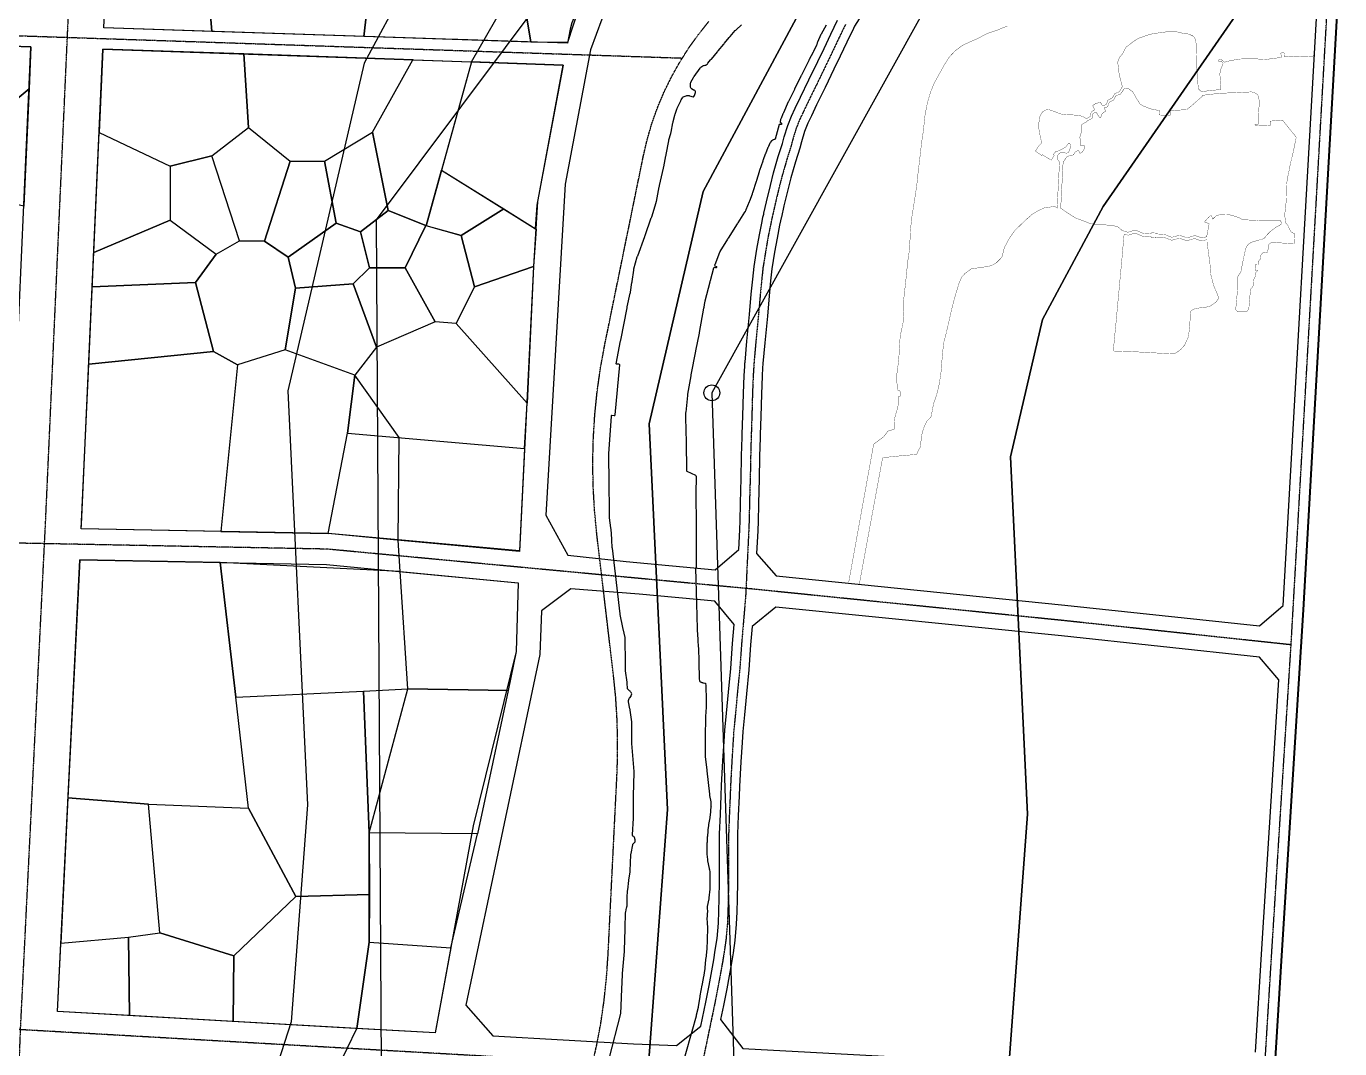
# Model space of a CAD drawing. Header units: millimetres. Extents: x -2018 to 1267, y -2136 to 2585.
# Drawn here: x -71 to 1025, y -1032 to -178 of the extents above; entities that cross this region are included whole.
import ezdxf

# ---------------------------------------------------------------- set-up
doc = ezdxf.new("R2010")
doc.units = ezdxf.units.MM
doc.linetypes.add('DASH', pattern=[0.35, 0.25, -0.1])
for name, color, linetype in [('0block', 7, 'Continuous'), ('0lake', 140, 'DASH'), ('0river', 141, 'Continuous'), ('0river_center', 10, 'Continuous'), ('0road_center', 10, 'DASH'), ('1origin_square', 40, 'Continuous'), ('1origin_square_circle', 40, 'Continuous'), ('2area_all', 7, 'Continuous'), ('2area_down', 7, 'Continuous'), ('2area_up', 7, 'Continuous'), ('3_commercial', 1, 'Continuous'), ('3_landscape', 3, 'Continuous'), ('3_public', 4, 'Continuous'), ('3_resident', 2, 'Continuous')]:
    doc.layers.add(name, color=color, linetype=linetype)
doc.layers.add('0edge', color=40, linetype='Continuous', lineweight=40)

msp = doc.modelspace()

# ---------------------------------------------------------------- linework, layer by layer
at = {"layer": '0block', "color": 7}
msp.add_line((-25.5, -597.8), (-25.3, -594.1), dxfattribs=at)
for points in [[(278.6, -189.1), (-6.7, -179.5), (-0.3, -37.1), (186.2, -42.7), (289.6, -45.6), (299.7, -45.9), (379.1, -48.2), (459.3, -59), (451.6, -83.3), (423.3, -131), (396.7, -155.9), (391.9, -161), (388.7, -165.4), (386.1, -170), (383.9, -175.3), (382.5, -180.6), (380.2, -192.5), (288.7, -189.4)], [(188.1, -1014.1), (-45.4, -1000.7), (-26.8, -623.8), (179.1, -627.7), (233.7, -632.9), (339.1, -642.8), (337.4, -700.3), (301.6, -845.9), (270, -1018.5)]]:
    msp.add_lwpolyline(points, close=True, dxfattribs=at)
for points in [[(623.9, -172.1), (620, -178.3), (619.1, -180.1), (613.5, -191.4), (608, -203.1), (602.7, -214.2), (595.3, -229.5), (588.2, -243.9), (583.9, -253.1), (581, -259.2), (578.2, -266.2), (575.6, -274.8), (574.2, -280.1), (570.7, -291.4), (566.8, -304.7), (564.2, -314.8), (561, -328.2), (558.9, -337.5), (558.7, -338.3), (558.2, -340.8), (557.4, -344.3), (555.2, -355.1), (553.2, -366.9), (550.9, -380.7), (549.8, -390.8), (548.7, -403.3), (547.2, -420.3), (545, -442.6), (543.5, -459.8), (543.4, -460.5), (543.2, -463.2), (542.8, -470.5), (542.2, -485.4), (541.7, -504.1), (541.2, -519.1), (541.1, -521.8), (540.7, -537.3), (540.3, -556.9), (540, -565.7), (539.7, -577.5), (539.4, -591.4), (539.1, -599.4), (538.2, -618.3), (554.4, -637.1), (795.3, -661.5), (957.8, -678.8), (977.7, -661.9), (1008, -127.2)], [(-25.3, -594.1), (-7.5, -197.5), (276.4, -207), (376.7, -210.8), (355.2, -324.5), (351.9, -378.9), (340.4, -616.8), (235.2, -606.9), (180.5, -601.8), (-25.5, -597.8)], [(954.6, -1034.7), (959.8, -948.6), (974, -724), (957.9, -704.9), (792.6, -687.3), (554.1, -663.2), (534.4, -679.5), (533.1, -694.7), (531.6, -715.7), (529.6, -735.7), (528, -753.2), (526.6, -767.1), (526, -776.3), (525, -792.5), (523.9, -812.9), (523.6, -821.1), (522.9, -837.1), (522.3, -852.9), (522.2, -865.4), (522.2, -869.6), (522.3, -876.2), (522.2, -892.9), (522, -906.9), (521.7, -917.6), (521.2, -928), (520.1, -941.6), (518.6, -951.8), (517.3, -960.1), (513.2, -981.8), (510.6, -995.9), (508.1, -1007.6), (526.6, -1031.7), (788.5, -1045.9)]]:
    msp.add_lwpolyline(points, dxfattribs=at)
at = {"layer": '0block'}
msp.add_lwpolyline([(409, -172.3), (399.5, -197.9), (378.3, -310.2), (362.2, -586.3), (380.7, -619.9), (429.4, -625.2), (503.7, -632.2), (523.4, -615.1), (524.1, -598.8), (524.4, -591), (524.7, -577.1), (525, -565.3), (525.3, -556.5), (525.7, -536.9), (526.1, -521.4), (526.2, -518.7), (526.7, -503.6), (527.2, -484.8), (527.8, -469.7), (528.3, -462.2), (528.4, -459.6), (528.5, -458.6), (530.1, -441.2), (532.2, -418.9), (533.7, -401.9), (534.9, -389.3), (536, -378.7), (538.4, -364.4), (540.5, -352.4), (542.7, -341.2), (543.5, -337.6), (544.1, -335), (544.3, -334.2), (546.4, -324.8), (549.7, -311.2), (552.4, -300.7), (556.3, -287.1), (559.7, -276), (561.1, -270.6), (564.1, -261.2), (567.2, -253.2), (570.3, -246.7), (574.7, -237.4), (581.8, -222.9), (589.2, -207.7), (594.5, -196.7), (600, -184.9), (605.7, -173.3)], dxfattribs=at)
at = {"layer": '0block', "color": 7}
msp.add_lwpolyline([(-85.5, -596.7), (-85.2, -591.2), (-67.5, -195.5), (-442.2, -182.8), (-461.5, -201.6), (-462.6, -348.5, -0.016886), (-463.8, -440.5), (-457.2, -573.6), (-444.1, -590.1), (-85.5, -596.7)], format="xyb", dxfattribs=at)
at = {"layer": '0block'}
msp.add_lwpolyline([(383.2, -647.8), (358.6, -666.2), (357.3, -702.7), (295.4, -995.4), (318, -1021.2), (435.5, -1027.7), (471.3, -1029.1), (491.6, -1013.2), (495.9, -992.9), (498.5, -979.1), (502.5, -957.6), (503.7, -949.5), (505.2, -939.9), (506.3, -927.1), (506.7, -917.1), (507, -906.6), (507.2, -892.7), (507.3, -876.2), (507.3, -869.7), (507.2, -865.5), (507.3, -852.6), (507.9, -836.4), (508.6, -820.4), (508.9, -812.2), (510, -791.6), (511, -775.3), (511.6, -765.9), (513.1, -751.7), (514.7, -734.2), (516.6, -714.4), (518.1, -693.5), (519.5, -677.7), (503.2, -658.2), (440.2, -652.3)], close=True, dxfattribs=at)
at = {"layer": '0edge'}
msp.add_lwpolyline([(-129.4, -2056.4), (-69.4, -2055.4), (307.6, -2049.4), (362.7, -2048.5), (402, -2047.9), (457.5, -2047), (630.7, -2044.3), (867.7, -2066.4), (904, -2070.9), (907.6, -2015.1), (913.5, -1925.2), (916.3, -1882.1), (942.3, -1485.6), (945.2, -1440.7), (966.9, -1109.3), (971.5, -1035.6), (976.8, -949.6), (990.8, -727.2), (994.5, -665.4), (1024.9, -129.2)], dxfattribs=at)
at = {"layer": '0lake', "const_width": 0.25}
msp.add_lwpolyline([(1006.1, -158.1), (1004.8, -179.5), (1004.7, -180), (1004.7, -180.5), (1003.3, -201), (1003.3, -201.5), (1003.2, -202), (1003.1, -202.4), (1003, -202.9), (1002.7, -203.2), (990.2, -203.7), (989.9, -203.5), (989.7, -203.1), (989.2, -203.1), (979.2, -203.9), (978.8, -203.7), (978.6, -201.2), (978.5, -200.7), (978.2, -200.4), (976.2, -200.5), (975.8, -200.7), (975.8, -201.2), (976.1, -204.2), (975.8, -204.4), (975.3, -204.5), (966.3, -205.3), (966.1, -205.6), (965.8, -205.8), (965.3, -205.8), (963.8, -205.9), (963.3, -205.9), (962.8, -205.9), (959.3, -205.8), (958.8, -205.8), (958.3, -205.7), (955.8, -205.5), (955.3, -205.5), (954.8, -205.5), (950.3, -205.4), (949.8, -205.4), (949.3, -205.4), (941.8, -205.6), (941.3, -205.7), (940.8, -205.8), (938.4, -206.1), (937.9, -206.2), (934.4, -206.8), (933.9, -206.9), (933.4, -207), (929.1, -208.2), (928.6, -208.2), (928.2, -207.9), (926.3, -206.3), (925.9, -206.1), (924.4, -206.3), (923.9, -206.3), (923.6, -206.7), (923.6, -207.2), (923.7, -207.5), (924.2, -207.5), (925.2, -207.4), (925.7, -207.4), (926.1, -207.7), (927.2, -208.7), (927.5, -209.1), (927.4, -209.6), (925.4, -214.7), (925.3, -215.2), (925.2, -215.7), (924.8, -218.2), (924.8, -218.7), (924.9, -219.2), (925.4, -226.1), (925.4, -226.6), (925.5, -227.1), (925.7, -230.6), (925.5, -231.1), (925, -231.1), (910.1, -232.7), (909.6, -232.8), (909.2, -232.5), (907.6, -231.3), (907.3, -230.9), (906.8, -229.5), (906.7, -229), (906.1, -219.5), (906.1, -219), (906.1, -218.5), (905.5, -214.5), (905.5, -214), (905.4, -213.5), (905.3, -208), (905.3, -207.5), (905.1, -197.5), (905, -193), (905, -192.5), (904.9, -192), (904.4, -189.6), (904.3, -189.1), (904.1, -188.7), (903.3, -187.4), (903, -186.9), (902.7, -186.6), (900.9, -185.7), (900.5, -185.5), (900, -185.3), (899, -185), (898.6, -184.9), (898.1, -184.7), (894.1, -184.1), (893.6, -184), (893.1, -183.9), (889.7, -183.1), (889.2, -183), (888.7, -183), (882.7, -182.8), (882.2, -182.8), (881.7, -182.8), (876.8, -183.3), (876.3, -183.4), (875.8, -183.4), (871.8, -184.1), (871.3, -184.2), (870.8, -184.2), (867.9, -184.7), (867.4, -184.8), (866.9, -184.9), (862.6, -186.3), (862.2, -186.5), (861.7, -186.7), (857.9, -188), (857.4, -188.1), (857, -188.3), (854.4, -189.9), (854, -190.1), (853.5, -190.4), (849.9, -193.1), (849.5, -193.4), (849.2, -193.7), (846.8, -195.6), (846.4, -195.9), (846.1, -196.3), (845, -198.5), (844.8, -199), (844.6, -199.4), (843.6, -201.2), (843.3, -201.6), (843, -202), (841.7, -203.5), (841.4, -203.9), (841.2, -204.3), (840.7, -205.2), (840.4, -205.7), (840.2, -206.1), (839.8, -207.5), (839.6, -208), (839.6, -208.5), (840.8, -218.4), (840.8, -218.9), (841, -219.4), (843.3, -228.1), (843.4, -228.6), (843.2, -229.1), (841.2, -232.5), (840.9, -232.9), (840.5, -233.1), (837.7, -234.3), (837.2, -234.5), (836.9, -234.9), (835.4, -237.5), (835.2, -237.9), (834.8, -238.2), (831.7, -239.8), (831.3, -240.1), (831.1, -240.6), (830.3, -242.9), (830.1, -243.4), (829.8, -243.7), (827.4, -244.5), (826.9, -244.4), (826.6, -244.1), (825.5, -242.4), (825.2, -242), (824.8, -241.9), (821.9, -242.5), (821.4, -242.6), (821, -242.9), (818.9, -244.3), (818.8, -244.7), (819, -245.2), (820.4, -247.9), (820.1, -248.2), (819.7, -248.4), (817.6, -249.7), (817.4, -250.2), (817.2, -250.7), (816.6, -253.6), (816.2, -253.9), (814, -255.1), (813.6, -255.4), (813.1, -255.2), (812.7, -254.9), (812.3, -254.7), (810.5, -253.7), (810.1, -253.5), (809.6, -253.4), (807.2, -252.7), (806.7, -252.6), (806.2, -252.5), (795.7, -252), (795.2, -252), (794.7, -251.9), (791.8, -251.4), (791.3, -251.3), (790.8, -251.1), (788.1, -250), (787.6, -249.8), (787.1, -249.6), (784.3, -248.6), (783.8, -248.4), (783.4, -248.3), (782.4, -248), (781.9, -247.9), (781.4, -247.9), (779.9, -248.1), (779.4, -248.2), (779, -248.5), (777.3, -249.5), (776.8, -249.8), (776.5, -250.1), (774.8, -253.2), (774.6, -253.6), (774.5, -254.1), (773.8, -258.6), (773.7, -259), (773.6, -259.5), (773.9, -265), (773.9, -265.5), (774, -266), (775.3, -271.9), (775.4, -272.4), (775.5, -272.9), (776.1, -274.8), (776.2, -275.2), (775.9, -275.7), (775, -276.9), (774.7, -277.2), (774.3, -277.5), (773.9, -277.8), (771, -282.4), (771.1, -282.8), (771.6, -283.1), (776.2, -286.1), (776.5, -285.7), (776.9, -285.6), (783.7, -289.9), (784.1, -290), (784.4, -289.6), (786.5, -286.2), (786.5, -285.8), (786.1, -285.5), (786, -285.2), (786.3, -284.8), (787.6, -283.2), (788, -282.9), (788.5, -282.8), (789, -282.7), (789.4, -282.5), (789.9, -282.4), (792.6, -281.1), (793.1, -280.9), (793.5, -280.6), (795.6, -279.3), (796.1, -279.1), (796.4, -278.7), (797.9, -276.7), (798.3, -276.4), (798.7, -276.1), (799.1, -275.8), (799.4, -276), (799.7, -276.5), (800.3, -277.8), (800.4, -278.3), (800.3, -278.8), (799.8, -280.2), (799.7, -280.7), (799.5, -281.2), (799.2, -282.1), (799, -282.6), (798.7, -283), (798.5, -283.4), (798.2, -283.8), (797.7, -284), (797.2, -284.1), (796.8, -284.1), (796.3, -284.1), (795.3, -284), (794.8, -284), (794.3, -284), (792.3, -283.8), (791.8, -283.9), (791.3, -284.1), (790.8, -284.2), (790.5, -284.6), (790.2, -285), (789.7, -285.9), (789.6, -286.3), (789.6, -286.8), (789.5, -287.3), (789.5, -287.8), (789.5, -289.3), (789.7, -289.8), (790, -290.2), (790.3, -290.6), (790.6, -291), (791, -291.1), (791, -291.6), (789, -330.1), (788.6, -329.7), (788.3, -329.4), (787.8, -329.1), (786.9, -328.8), (786.4, -328.7), (785.9, -328.8), (779, -329.8), (778.5, -329.9), (778, -330), (773.9, -331.9), (773.5, -332.1), (773, -332.3), (769.1, -334.6), (768.7, -334.8), (768.3, -335.2), (765.3, -337.8), (764.9, -338.1), (764.5, -338.4), (758.7, -343.9), (758.3, -344.3), (758, -344.6), (754.4, -348.1), (754, -348.4), (753.7, -348.8), (749.9, -354.1), (749.6, -354.5), (749.3, -354.9), (745.3, -362.4), (745.1, -362.8), (744.9, -363.3), (743.9, -367.2), (743.8, -367.7), (743.6, -368.1), (743.1, -370.1), (743, -370.6), (742.7, -371), (741.8, -372.2), (741.5, -372.5), (741.1, -372.9), (738.3, -375.7), (737.9, -376), (737.4, -376.3), (734.9, -377.8), (734.4, -378), (734, -378.1), (731, -378.8), (730.5, -378.9), (730, -379), (726.1, -379.5), (725.6, -379.6), (725.1, -379.7), (717.7, -380.7), (717.2, -380.9), (716.8, -381.1), (712.4, -384.5), (712, -384.8), (711.7, -385.1), (709.6, -387.3), (709.3, -387.7), (709.1, -388.1), (707.4, -392.3), (707.2, -392.8), (707, -393.2), (704.5, -401.4), (704.4, -401.8), (704.2, -402.3), (701.4, -412.9), (701.3, -413.4), (701.1, -413.9), (698.6, -425.1), (698.5, -425.6), (698.4, -426.1), (696.3, -434.9), (696.2, -435.4), (696.1, -435.8), (694.4, -442.1), (694.3, -442.6), (694.2, -443.1), (693.3, -452.6), (693.3, -453.1), (693.2, -453.5), (692.5, -461), (692.5, -461.5), (692.5, -462), (691.9, -469), (691.8, -469.5), (691.7, -470), (691, -474.4), (691, -474.9), (690.9, -475.4), (689.2, -483.2), (689, -483.7), (688.9, -484.2), (687.6, -488.5), (687.5, -489), (687.3, -489.5), (686.1, -492.7), (685.9, -493.2), (685.8, -493.7), (684.5, -500.6), (684.4, -501.1), (684.4, -501.6), (684, -503.5), (683.8, -504), (683.5, -504.4), (682.7, -505.6), (682.3, -506), (682, -506.3), (680.5, -507.7), (680.2, -508.1), (680, -508.5), (678.1, -512.6), (677.9, -513.1), (677.7, -513.5), (676, -519.3), (675.9, -519.8), (675.9, -520.3), (675.3, -525.2), (675.2, -525.7), (675.1, -526.2), (674.7, -529.7), (674.5, -530.2), (674.3, -530.6), (673.5, -531.9), (673.2, -532.3), (673, -532.7), (672.1, -535.1), (671.8, -535.5), (671.4, -535.7), (652, -537.5), (651.5, -537.6), (651, -537.6), (643.6, -538.5), (643.3, -538.8), (643.2, -539.3), (624, -643.5), (623.8, -644), (623.4, -644), (615.5, -643.2), (615, -643.2), (615, -642.7), (635.8, -527.6), (636.1, -527.1), (636.5, -526.8), (643.7, -521.4), (644.1, -521.1), (644.4, -520.7), (647.7, -516.3), (648.1, -516.2), (648.6, -516), (652.9, -514.7), (653.1, -514.2), (653.1, -509.7), (653.1, -509.2), (653.1, -508.7), (653.3, -506.2), (653.4, -505.7), (653.5, -505.2), (654.2, -502.3), (654.3, -501.8), (654.5, -501.4), (655.2, -499.5), (655.3, -499), (655.4, -498.5), (656.2, -495.1), (656.3, -494.6), (656.3, -494.1), (656.4, -490.6), (656.4, -490.1), (656.4, -489.6), (656.4, -488.1), (656.4, -487.6), (656.5, -487.2), (657.5, -487.2), (657.9, -487.1), (658, -486.6), (657.9, -483.1), (657.7, -482.6), (657.3, -482.6), (656.3, -482.6), (655.9, -482.3), (655.9, -481.8), (655.7, -480.3), (655.6, -479.8), (655.6, -479.3), (655.2, -474.9), (655.2, -474.4), (655.2, -473.9), (655.2, -469.9), (655.2, -469.4), (655.2, -468.9), (655.6, -465.9), (655.6, -465.4), (655.7, -464.9), (656.2, -461.4), (656.3, -460.9), (656.3, -460.4), (656.9, -454.5), (657, -454), (657, -453.5), (657.3, -447.5), (657.4, -447), (657.7, -441), (657.7, -440.5), (657.8, -440), (658, -437.5), (658.1, -437), (658.2, -436.5), (659.1, -431.6), (659.2, -431.1), (659.4, -430.6), (660.4, -425.7), (660.5, -425.3), (660.6, -424.8), (661.2, -420.8), (661.1, -420.3), (661.1, -419.8), (660.8, -414.8), (660.8, -414.3), (660.7, -408.8), (660.7, -408.3), (660.8, -407.8), (661.8, -398.4), (661.9, -397.9), (662.8, -389.9), (662.8, -389.4), (662.9, -388.9), (663.5, -382.5), (663.6, -382), (663.6, -381.5), (664.6, -372.5), (664.7, -372), (664.8, -371.5), (666.1, -362.1), (666.1, -361.6), (666, -361.1), (665.9, -360.6), (665.9, -360.1), (666, -359.6), (666.3, -355.1), (666.3, -354.7), (666.3, -354.2), (666.5, -349.7), (666.5, -349.2), (666.6, -348.7), (667.4, -340.2), (667.5, -339.7), (667.5, -339.2), (669.6, -325.9), (669.7, -325.4), (671.8, -311.5), (671.9, -311), (671.9, -310.5), (673.2, -298.1), (673.3, -297.6), (674.6, -286.7), (674.7, -286.2), (675.7, -276.8), (675.7, -276.3), (675.8, -275.8), (677.4, -265.4), (677.4, -264.9), (678.8, -252), (678.9, -251.5), (679, -251), (680.8, -241.7), (681, -241.2), (683.3, -233.5), (683.4, -233), (683.6, -232.6), (685.9, -227), (686.1, -226.6), (686.3, -226.1), (688.6, -221.7), (688.9, -221.2), (689.1, -220.8), (691.1, -217.3), (691.3, -216.9), (691.6, -216.4), (694.9, -210.3), (695.2, -209.9), (695.5, -209.5), (698.7, -204.4), (699, -204), (699.3, -203.6), (703.8, -198.9), (704.2, -198.6), (704.6, -198.3), (709.8, -194.4), (710.2, -194.1), (710.6, -193.9), (715.6, -191.6), (716.1, -191.4), (722.5, -188.6), (722.9, -188.3), (723.4, -188.1), (730, -184.6), (730.5, -184.4), (730.9, -184.2), (738.5, -181.7), (739, -181.5), (739.4, -181.3), (746.8, -178.3), (747.3, -178.1)], dxfattribs=at)
for points in [[(874.2, -252.3), (883.2, -252.7), (883.3, -252.2), (883.5, -249.2), (883.6, -248.7), (884.1, -248.6), (895.1, -248), (895.6, -248), (896.1, -248), (896.6, -247.9), (897.1, -247.9), (897.5, -247.6), (899.8, -245.7), (900.2, -245.4), (900.6, -245.1), (905.9, -240.5), (906.3, -240.2), (906.6, -239.8), (910, -236.9), (910.3, -236.5), (910.1, -236), (910.5, -235.9), (925.4, -234.1), (925.9, -234.1), (926.3, -234.2), (932.3, -233.9), (932.8, -233.9), (933.3, -233.9), (935.8, -233.8), (936.3, -233.8), (936.8, -233.8), (946.8, -233.2), (947.3, -233.2), (947.8, -233.2), (950.3, -233.1), (950.8, -233.1), (951.3, -233.1), (952.3, -233.3), (952.8, -233.4), (953.3, -233.5), (954.2, -234), (954.6, -234.2), (955, -234.4), (955.4, -234.7), (955.8, -235), (956.2, -235.3), (956.5, -235.7), (956.9, -236.1), (957, -236.6), (957.3, -237.6), (957.4, -238), (957.4, -238.5), (957.7, -241.5), (957.7, -242), (957.7, -242.5), (957, -253.5), (957, -254), (956.9, -254.5), (956.8, -259.5), (956.7, -260), (956.2, -260), (954.7, -259.9), (954.3, -260), (954.1, -260.5), (954.3, -260.9), (954.8, -260.9), (966.3, -261.3), (966.7, -261.1), (966.8, -257.6), (967.3, -257.4), (968.8, -257.3), (969.3, -257.3), (969.8, -257.2), (976.3, -256.7), (976.8, -256.6), (977.2, -256.8), (988.2, -270.4), (988.4, -270.9), (988.5, -271.3), (988, -273.8), (987.9, -274.3), (987.8, -274.7), (986.2, -282.6), (986.1, -283.1), (986, -283.6), (984.1, -291.3), (983.9, -291.8), (983.8, -292.3), (982.6, -298.7), (982.5, -299.2), (982.4, -299.6), (981.3, -305), (981.2, -305.5), (981.1, -306), (980.7, -309), (980.7, -309.5), (980.6, -310), (980.5, -314), (980.5, -314.5), (980.5, -315), (980.4, -317), (980.4, -317.5), (980.4, -318), (980.3, -320.5), (980.3, -321), (980.3, -321.5), (980.2, -323.5), (980.2, -324), (980.2, -324.5), (979.9, -327), (979.8, -327.5), (979.8, -328), (979.6, -328.9), (979.5, -329.4), (979.5, -329.9), (979.3, -331.4), (979.3, -331.9), (979.3, -332.4), (979, -335.4), (979, -335.9), (979, -336.4), (979.1, -337.4), (979.2, -337.9), (979.3, -338.4), (979.5, -340.4), (979.6, -340.9), (979.7, -341.4), (979.9, -342.4), (980, -342.8), (980.3, -343.2), (980.7, -343.5), (981.1, -343.8), (981.4, -344.2), (981.7, -344.6), (981.9, -345.1), (982, -345.5), (982.2, -346), (982.8, -347.4), (983, -347.8), (983.3, -348.3), (983.7, -349.2), (984, -349.6), (984.4, -349.9), (984.8, -350.2), (985.2, -350.4), (985.6, -350.7), (987, -351.3), (987.3, -351.7), (987.4, -352.2), (987.1, -359.2), (987.1, -359.7), (986.7, -359.8), (982.7, -359.5), (982.2, -359.5), (981.7, -359.5), (973.2, -359), (972.7, -359), (972.2, -358.9), (969.7, -358.8), (969.2, -358.8), (968.7, -358.8), (967.8, -359), (967.3, -359.2), (966.8, -359.4), (966.4, -359.7), (966.1, -360), (965.8, -360.4), (965.6, -360.9), (965.5, -361.4), (964.7, -366.8), (964.4, -367.1), (963.9, -367.1), (961.4, -366.9), (960.9, -367.2), (959.3, -369.1), (959, -369.5), (958.9, -370), (958.9, -371.5), (958.8, -372), (958.7, -372.5), (957.2, -374.4), (956.9, -374.8), (956.9, -375.3), (956.8, -376.8), (956.8, -377.3), (956.3, -377.3), (955.8, -377.3), (955.3, -377.2), (954.8, -377), (954.5, -377), (954.6, -377.5), (954.8, -378), (954.8, -378.5), (954.8, -379), (954.7, -381), (954.5, -381.4), (954.3, -381.9), (954.5, -382.1), (955, -382.1), (955.5, -382), (956, -382), (956.3, -382.2), (956, -382.6), (954.9, -383.7), (954.7, -384.1), (954.6, -384.6), (954.4, -387.1), (954.2, -387.6), (954, -388), (952.8, -390.2), (952.8, -390.7), (952.6, -394.7), (952.5, -395.2), (952.3, -395.7), (951, -397.2), (950.7, -397.6), (950.4, -398), (949.1, -412.9), (949, -413.4), (948.9, -413.9), (948.3, -415.3), (948.1, -415.7), (947.7, -416.1), (946.3, -416.6), (945.9, -416.7), (945.4, -416.7), (943.9, -416.7), (943.4, -416.7), (942.9, -416.6), (942.4, -416.6), (940.4, -416.7), (939.9, -416.6), (939.5, -416.3), (938.4, -415.3), (938.1, -414.9), (938.1, -414.4), (938.6, -409), (938.7, -408.5), (938.7, -408), (939.3, -401), (939.3, -400.5), (939.3, -400), (939.6, -396.5), (939.6, -396), (939.6, -395.5), (939.5, -390.5), (939.5, -390), (939.5, -389.5), (939.5, -388.5), (939.6, -388), (939.7, -387.5), (940.2, -386.6), (940.4, -386.2), (940.7, -385.8), (941.6, -384.6), (941.9, -384.2), (942.1, -383.8), (942.3, -383.3), (942.5, -382.9), (942.7, -382.4), (942.8, -381.9), (943.3, -378.4), (943.4, -377.9), (943.5, -377.4), (944.9, -370.6), (945, -370.1), (945.1, -369.6), (946.2, -364.7), (946.3, -364.3), (946.5, -363.8), (947.1, -362.4), (947.3, -361.9), (947.6, -361.5), (948.6, -360.4), (948.9, -360.1), (949.3, -359.8), (950.2, -359.2), (950.6, -359), (951, -358.7), (952.4, -358.2), (952.9, -358), (953.4, -357.9), (955.8, -357.2), (956.3, -357.1), (956.8, -356.9), (959.2, -356.3), (959.7, -356.1), (960.1, -356), (961.1, -355.6), (961.5, -355.4), (961.9, -355.2), (962.3, -354.8), (962.6, -354.5), (962.9, -354.1), (963.5, -353.2), (963.8, -352.8), (964.1, -352.5), (966.9, -349.6), (967.3, -349.3), (967.7, -348.9), (970.9, -346.6), (971.3, -346.3), (971.7, -346), (973.9, -344.8), (974.4, -344.6), (974.8, -344.3), (975.6, -343.7), (976, -343.4), (976.2, -343), (976, -342), (976, -341.5), (975.7, -341.1), (975.4, -340.8), (975, -340.4), (974.6, -340.2), (968.6, -340.2), (968.1, -340.2), (967.6, -340.2), (959.1, -340.2), (958.6, -340.2), (958.1, -340.2), (956.6, -340.3), (956.1, -340.3), (955.6, -340.3), (953.6, -340.2), (953.1, -340.2), (952.6, -340.2), (949.6, -340.1), (949.1, -340), (948.6, -340), (946.1, -339.8), (945.6, -339.8), (945.1, -339.7), (943.1, -339.3), (942.7, -339.1), (942.2, -338.9), (940.5, -337.9), (940, -337.7), (939.5, -337.6), (937.6, -336.9), (937.2, -336.8), (936.7, -336.7), (934.3, -336), (933.8, -335.9), (933.3, -335.7), (930.4, -335), (929.9, -335), (929.4, -335), (926.9, -335.1), (926.4, -335.1), (925.9, -335.2), (922.1, -336.4), (921.7, -336.6), (921.3, -336.9), (919.1, -339), (918.7, -339.3), (918.6, -338.9), (918.2, -337.4), (918, -336.9), (917.8, -336.5), (917.5, -336.1), (917.1, -336.1), (915.7, -337.5), (915.3, -337.8), (915, -338.2), (912.3, -341.2), (912.2, -341.6), (912.6, -341.9), (915.4, -342.9), (915.8, -343.2), (915.8, -343.6), (914.1, -352.5), (914, -353), (914, -353.5), (914, -354), (913.5, -354.1), (909.6, -354.8), (909.1, -354.7), (904.8, -353.2), (904.4, -353.1), (903.9, -353), (898.1, -354.7), (897.6, -354.8), (897.1, -354.8), (891.9, -353), (891.5, -352.8), (891, -352.8), (885.2, -354.3), (884.7, -354.4), (884.2, -354.3), (879.1, -352.2), (878.6, -352.1), (878.1, -352), (872.1, -351.6), (871.7, -351.5), (871.5, -351.1), (871.1, -350.9), (868.1, -350.7), (867.7, -350.8), (867.6, -351.3), (867.2, -351.5), (861.2, -351.1), (860.7, -351), (860.2, -350.9), (855.2, -348.7), (854.7, -348.5), (854.2, -348.4), (848.5, -350.1), (848, -350.2), (847.5, -350.1), (843.7, -348.9), (843.2, -348.7), (842.8, -348.4), (840.6, -346.4), (840.2, -346.1), (839.8, -345.8), (838.4, -345.4), (837.9, -345.2), (837.4, -345.1), (834.5, -344.5), (834, -344.4), (833.5, -344.4), (829, -344.1), (828.5, -344.1), (828, -344), (822, -344), (821.5, -343.9), (821, -343.8), (816.6, -342.9), (816.1, -342.8), (815.6, -342.6), (810.1, -340.4), (809.6, -340.3), (804.5, -338.3), (804, -338.1), (803.6, -337.8), (797.2, -333.8), (796.8, -333.5), (796.4, -333.2), (793.2, -330.9), (792.8, -330.6), (792.3, -330.5), (792, -330.2), (792, -329.8), (794, -291.8), (794, -291.3), (794.3, -291), (794.7, -290.8), (795, -290.4), (795.5, -289.6), (795.8, -289.1), (796.1, -288.7), (796.6, -287.9), (796.9, -287.5), (797.3, -287.2), (798.7, -286.5), (799.1, -286.4), (799.6, -286.3), (800.6, -286.2), (801.1, -286.1), (801.6, -285.9), (802.5, -285.6), (802.9, -285.2), (803.1, -284.8), (803.6, -283.9), (803.9, -283.5), (804.3, -283.2), (806.4, -282), (806.9, -282), (807.1, -282.5), (808, -284.3), (808.5, -284.2), (808.9, -284), (809.3, -283.7), (809.7, -283.4), (810.1, -283.1), (810.4, -282.7), (810.7, -282.3), (811, -281.9), (811.2, -281.4), (811.4, -281), (811.6, -280.5), (811.7, -280), (811.8, -279.5), (811.8, -278.5), (811.8, -278), (811.3, -278), (809.3, -278.2), (808.8, -278.1), (808.6, -277.8), (808.5, -273.3), (808.4, -272.8), (808.2, -272.3), (808.1, -271.8), (807.9, -271.4), (807.9, -270.9), (808.4, -270), (808.6, -269.5), (808.7, -269.1), (809, -267.1), (809.1, -266.6), (809.1, -266.1), (809, -261.6), (809.1, -261.1), (809.3, -260.6), (809.6, -260.3), (810, -260), (810.9, -259.5), (811.3, -259.2), (811.8, -259), (813.1, -258.3), (813.5, -258), (813.8, -257.7), (814.1, -257.3), (814.5, -257), (817.7, -255.5), (818.1, -255.2), (818.3, -254.8), (818.8, -251.8), (818.9, -251.3), (819.3, -251), (821, -250), (821.5, -249.8), (824.1, -254.1), (824.4, -254.5), (824.9, -254.5), (825.3, -254.2), (825.6, -253.8), (826.2, -251.9), (826.4, -251.5), (826.6, -251.1), (829.1, -249.3), (829.4, -249), (829.5, -248.6), (828.4, -247), (828.2, -246.5), (828.5, -246.3), (830.9, -245.6), (831.2, -245.3), (831.4, -244.8), (832.4, -242), (832.7, -241.6), (833.1, -241.4), (835.8, -240.1), (836.2, -239.8), (836.5, -239.3), (837.8, -236.7), (838.2, -236.3), (838.6, -236.1), (841.9, -234.9), (842.2, -234.5), (842.5, -234.1), (844.7, -230.8), (845.1, -230.5), (846.1, -230.3), (846.6, -230.2), (847.1, -230.1), (848.1, -230.3), (848.6, -230.4), (849, -230.6), (851.4, -232.4), (851.8, -232.7), (852.2, -233.1), (854.6, -237.4), (854.9, -237.9), (855.1, -238.3), (857.8, -242.5), (858, -242.9), (858.4, -243.3), (860.6, -244.6), (861, -244.8), (861.5, -245), (865.2, -246.5), (865.6, -246.7), (866.1, -246.8), (868.5, -247.6), (869, -247.7), (869.5, -247.8), (873.9, -248.5), (874.4, -248.6), (874.4, -249.1)], [(854, -350.9), (860, -353.4), (860.4, -353.5), (866.9, -354), (867.4, -354), (867.4, -354.5), (867.9, -354.6), (870.9, -354.8), (871.3, -354.8), (871.5, -354.3), (871.9, -354.2), (877.4, -354.4), (877.9, -354.5), (878.4, -354.6), (884, -356.7), (884.5, -356.9), (885, -356.8), (890.8, -355.3), (891.3, -355.3), (891.8, -355.5), (897, -357.2), (897.5, -357.2), (898, -357.1), (903.2, -355.6), (903.7, -355.5), (904.2, -355.6), (908.9, -357.3), (909.4, -357.3), (909.9, -357.3), (913.8, -356.5), (914.1, -356.8), (914.1, -357.3), (914.1, -357.8), (914.1, -358.3), (914.2, -358.8), (916.5, -376.2), (916.6, -376.7), (916.6, -377.2), (917.2, -385.2), (917.3, -385.7), (917.4, -386.1), (919.7, -394.8), (919.9, -395.3), (920.1, -395.8), (923.2, -403.1), (923.3, -403.6), (923.3, -404.1), (923.5, -405.6), (923.4, -406.1), (923.1, -406.5), (921.6, -408.5), (921.2, -408.8), (920.8, -409.1), (917.1, -411.7), (916.7, -412), (916.2, -412.1), (912.3, -413), (911.8, -413.1), (907.3, -413.5), (906.8, -413.6), (906.4, -413.7), (903.4, -414.3), (903, -414.5), (901.7, -415.3), (901.2, -415.5), (900.8, -415.8), (900.5, -416.8), (900.3, -417.2), (900.2, -417.7), (900.1, -418.7), (900.1, -419.2), (900.1, -419.7), (899.8, -426.7), (899.8, -427.2), (899.8, -427.7), (898.7, -436.6), (898.6, -437.1), (898.5, -437.6), (895.8, -443.6), (895.6, -444), (895.4, -444.5), (892.4, -447.8), (892.1, -448.2), (891.7, -448.5), (887.6, -451.3), (887.2, -451.6), (886.7, -451.8), (883.7, -451.7), (883.2, -451.6), (882.7, -451.6), (861.7, -450.5), (861.2, -450.4), (848.7, -449.8), (848.2, -449.8), (847.7, -449.8), (836.7, -449.4), (836.3, -449.3), (835.9, -449.1), (837.5, -432.1), (837.6, -431.6), (842.9, -374.4), (843, -373.9), (843, -373.4), (844.7, -354), (844.7, -353.5), (844.8, -353), (845, -352), (845.2, -351.7), (845.7, -351.8), (847.6, -352.5), (848.1, -352.6), (848.6, -352.6)]]:
    msp.add_lwpolyline(points, close=True, dxfattribs=at)
at = {"layer": '0river'}
for points in [[(405.3, -1078.3), (424.9, -1002.5), (425.4, -989.5), (425.5, -989), (425.5, -988.5), (426.3, -970), (426.3, -969.5), (426.3, -969), (427.8, -950.6), (427.8, -950.1), (427.9, -949.6), (428.5, -932.1), (428.6, -931.6), (428.6, -931.1), (428.7, -918.6), (428.7, -918.1), (428.9, -917.6), (429.7, -914.2), (429.8, -913.7), (429.9, -913.2), (430, -912.8), (430.1, -912.3), (430.1, -911.8), (430, -909.3), (430, -908.8), (430, -908.3), (430, -906.3), (430, -905.8), (430, -905.3), (430.5, -900.3), (430.5, -899.8), (430.6, -899.3), (431.5, -891.4), (431.6, -890.9), (432.5, -884.4), (432.5, -883.9), (432.6, -883.4), (433.3, -869.9), (433.3, -869.4), (433.4, -869), (434.8, -861.6), (434.9, -861.1), (435.2, -860.7), (436.3, -859.7), (436.7, -859.3), (436.8, -858.9), (436.9, -858.4), (436.9, -857.9), (436.8, -857.4), (436.2, -855.5), (436.1, -855), (435.7, -854.7), (434.8, -854.3), (434.7, -853.9), (434.7, -853.4), (435.4, -839.4), (435.4, -838.9), (435.4, -838.4), (435.3, -821.9), (435.4, -821.4), (435.4, -820.9), (436, -801.4), (435.9, -800.9), (435.9, -800.4), (433.9, -777), (433.9, -776.5), (433.9, -776), (433.9, -760), (433.9, -759.5), (433.9, -759), (432.6, -749.1), (432.5, -748.6), (432.4, -748.1), (431.3, -742.2), (431.2, -741.7), (431.3, -741.3), (431.9, -739.4), (432.2, -738.9), (432.5, -738.6), (433.3, -737.9), (433.5, -737.5), (433.6, -737), (433.9, -735.5), (433.8, -735.1), (433.5, -734.6), (433, -733.8), (432.6, -733.5), (432.1, -733.2), (431.7, -733), (431.4, -732.6), (430.7, -731.8), (430.5, -731.4), (430.2, -726.4), (430.1, -725.9), (428.8, -716.5), (428.8, -716), (428.7, -715.5), (428.7, -705.5), (428.7, -705), (428.6, -694.5), (428.6, -694), (428.6, -689.5), (428.6, -689), (428.5, -688.5), (426.8, -681.2), (426.6, -680.7), (426.5, -680.2), (424.4, -669.4), (424.3, -668.9), (418, -614), (417.7, -613.6), (417.6, -613.1), (417.4, -607.6), (417.4, -607.1), (417.4, -606.6), (416.7, -598.1), (416.6, -597.6), (416.6, -597.1), (415.5, -588.7), (415.5, -588.2), (415.4, -587.7), (415.5, -577.7), (415.5, -577.2), (415.5, -576.7), (415.2, -565.7), (415.2, -565.2), (415.2, -564.7), (415.1, -560.2), (415.1, -559.7), (415.1, -559.2), (414.9, -536.2), (414.9, -535.7), (414.9, -535.2), (417.1, -503.8), (417.1, -503.3), (417.4, -503), (419.4, -503.3), (419.8, -503.2), (420, -502.8), (424, -461), (423.8, -460.6), (423.3, -460.5), (421.3, -460.3), (421, -460), (424.7, -440.9), (424.8, -440.4), (430, -413.4), (430.1, -412.9), (430.2, -412.4), (432.7, -401.2), (432.8, -400.7), (432.9, -400.2), (434.1, -392.3), (434.2, -391.8), (434.3, -391.3), (435.6, -381.9), (435.7, -381.4), (435.8, -380.9), (438.6, -370.8), (438.7, -370.3), (438.9, -369.8), (444.9, -353.9), (445, -353.5), (445.2, -353), (450.3, -338.3), (450.5, -337.9), (450.6, -337.4), (454.2, -325.4), (454.4, -324.9), (454.5, -324.5), (456.9, -312.2), (457, -311.7), (457.1, -311.2), (460.4, -296.6), (460.5, -296.1), (460.7, -295.6), (462.5, -286.3), (462.6, -285.8), (462.7, -285.3), (464.8, -274), (464.9, -273.5), (465, -273), (466.5, -267.7), (466.7, -267.3), (466.8, -266.8), (468.3, -258.9), (468.4, -258.4), (468.5, -257.9), (469.9, -252.6), (470, -252.1), (470.2, -251.7), (471.6, -247.4), (471.8, -246.9), (472, -246.5), (474.8, -240.6), (475, -240.2), (475.3, -239.7), (476.3, -238), (476.6, -237.6), (477, -237.3), (479.3, -236.3), (479.8, -236.1), (480.3, -236.1), (481.3, -236.1), (481.8, -236.1), (482.2, -236.2), (485.1, -237.2), (485.6, -237.2), (485.9, -236.9), (486.3, -236), (486.5, -235.5), (486.6, -235.1), (487.1, -233.6), (487.1, -233.2), (487.1, -232.7), (486.9, -232.3), (486.5, -232), (486, -231.7), (485.6, -231.5), (485.2, -231.2), (483.9, -230.5), (483.5, -230.1), (483.3, -229.7), (483.1, -229.2), (483, -228.8), (483, -228.3), (482.9, -227.8), (483, -227.3), (483, -225.8), (483.2, -225.3), (483.4, -224.9), (485.6, -220.9), (485.8, -220.5), (486.1, -220.1), (491.1, -213.1), (491.4, -212.8), (491.7, -212.4), (492.5, -211.8), (492.9, -211.5), (493.3, -211.3), (493.8, -211.1), (494.3, -211), (495.3, -210.8), (495.8, -210.7), (496.2, -210.5), (496.9, -209.8), (497.3, -209.5), (497.6, -209.1), (499.8, -206.4), (500.1, -206), (500.5, -205.6), (505.6, -199.5), (505.9, -199.1), (506.2, -198.7), (510.7, -193.3), (511, -192.9), (511.3, -192.5), (515.4, -187.5), (515.8, -187.1), (516.1, -186.7), (520.4, -181.9), (520.8, -181.5), (521.1, -181.2), (525.5, -177.1)], [(596.2, -177.4), (592, -184.8), (591.8, -185.2), (589, -191.6), (588.8, -192.1), (588.3, -193.5), (588.1, -194), (585.6, -199.4), (585.3, -199.8), (582.1, -206), (581.9, -206.5), (581.7, -206.9), (575.6, -219), (575.4, -219.4), (575.2, -219.9), (569.9, -230.7), (569.7, -231.1), (565, -240.5), (564.8, -241), (564.6, -241.4), (560.5, -250.6), (560.3, -251), (560.1, -251.5), (558.6, -255.2), (558.4, -255.6), (558.2, -256.1), (557.7, -258), (557.8, -258.5), (558.2, -258.7), (558.6, -258.9), (558.9, -259.2), (558.9, -259.7), (558.9, -260.2), (558.5, -260.3), (558, -260.2), (557.5, -260.2), (557, -260.4), (553.6, -272.4), (553.4, -272.8), (552.9, -272.9), (552.4, -273), (552, -273.2), (551.5, -273.4), (551.1, -273.6), (550.7, -273.9), (549.8, -275.1), (549.5, -275.5), (549.2, -275.9), (548, -278.6), (547.8, -279.1), (547.6, -279.5), (545.6, -284.7), (545.4, -285.1), (543.6, -289.8), (543.5, -290.3), (543.3, -290.8), (540.6, -298.8), (540.4, -299.3), (540.3, -299.8), (538.1, -306.9), (538, -307.4), (537.8, -307.9), (534.8, -317.4), (534.6, -317.9), (534.4, -318.4), (532.1, -324.4), (531.9, -324.9), (529.3, -331.4), (529.1, -331.8), (528.9, -332.3), (528.7, -332.8), (528.5, -333.2), (528.2, -333.6), (522.4, -342.4), (522.2, -342.8), (521.9, -343.2), (514.4, -355.1), (514.2, -355.5), (513.9, -355.9), (507.6, -366.2), (507.4, -366.6), (507.1, -367), (503.3, -377.3), (503.1, -377.8), (503.3, -378.2), (504.6, -378.9), (504.8, -379.2), (504.6, -379.7), (504.3, -379.9), (503.8, -379.8), (502.8, -379.6), (502.5, -379.8), (502.3, -380.3), (499.3, -390.9), (499.1, -391.3), (499, -391.8), (495, -407.8), (494.9, -408.3), (494.8, -408.8), (494.1, -412.7), (494, -413.2), (493.9, -413.7), (490.2, -433.9), (490.1, -434.4), (487.2, -449.1), (487.1, -449.6), (483.3, -469.2), (483.3, -469.7), (483.2, -470.2), (480.6, -485.5), (480.5, -486), (480.4, -486.5), (479, -500.4), (478.9, -500.9), (478.9, -501.4), (478.7, -504.9), (478.7, -505.4), (478.8, -505.9), (479.1, -514.4), (479.2, -514.9), (479.2, -515.4), (479.3, -525.4), (479.3, -525.9), (479.6, -548.9), (479.7, -549.4), (480, -549.7), (487.2, -553.1), (487.5, -553.5), (487.6, -554), (487.5, -568.5), (487.5, -569), (487.5, -569.5), (487.6, -593.5), (487.6, -594), (487.7, -613.5), (487.7, -614), (487.7, -614.5), (487.6, -630.5), (487.2, -630.6), (488.1, -660.3), (488.6, -681.3), (488.6, -681.8), (488.6, -682.3), (489, -690.3), (489, -690.8), (489.1, -691.3), (489.5, -695.8), (489.5, -696.3), (489.6, -696.8), (489.6, -697.3), (489.9, -708.8), (489.9, -709.3), (489.9, -709.8), (490.3, -722.2), (490.3, -722.7), (490.3, -723.2), (490.6, -724.7), (490.7, -725.2), (491.1, -725.5), (491.5, -725.7), (492, -725.9), (492.5, -726.1), (493, -726.2), (493.4, -726.3), (493.9, -726.4), (494.9, -726.6), (495.4, -726.7), (495.6, -727.1), (495.7, -728.6), (495.7, -729.1), (495.7, -729.6), (496, -740.1), (496, -740.6), (496, -741.1), (496, -745.6), (496, -746.1), (496, -746.6), (495.6, -754.6), (495.6, -755.1), (495.5, -755.6), (495.2, -771.1), (495.2, -771.6), (495.2, -772.1), (495.1, -786.1), (495.2, -786.6), (495.2, -787.1), (495.2, -787.6), (495.3, -788.1), (496.5, -799.1), (496.5, -799.5), (496.6, -800), (498.8, -819.4), (498.8, -819.9), (498.9, -820.4), (499.9, -825.8), (499.9, -826.3), (500, -826.8), (500.1, -828.8), (500.2, -829.3), (500.1, -829.8), (499.8, -833.3), (499.8, -833.8), (499.7, -834.3), (499.1, -838.7), (499, -839.2), (498, -844.7), (498, -845.1), (497.9, -845.6), (497.5, -849.1), (497.5, -849.6), (497.4, -850.1), (497.1, -854.6), (497, -855.1), (497, -855.6), (497, -857.1), (497, -857.6), (496.9, -858.1), (496.8, -859.6), (496.7, -860.1), (496.7, -860.6), (496.6, -862.1), (496.6, -862.6), (496.6, -863.1), (496.5, -868.6), (496.5, -869.1), (496.6, -869.6), (497.2, -874), (497.2, -874.5), (497.3, -875), (498.6, -881.4), (498.7, -881.9), (498.8, -882.4), (499.1, -884.4), (499.2, -884.9), (499.2, -885.4), (499.2, -894.4), (499.2, -894.9), (499.2, -895.4), (499.1, -897.9), (499, -898.3), (499, -898.8), (498.3, -905.8), (498.3, -906.3), (498.2, -906.8), (496.9, -913.2), (496.8, -913.7), (496.9, -914.2), (497.1, -917.7), (497.1, -918.2), (497, -918.7), (496.8, -922.2), (496.7, -922.7), (496.7, -923.2), (496.8, -926.6), (496.8, -927.1), (496.9, -927.6), (497.1, -930.1), (497.2, -930.6), (497.2, -931.1), (497, -941.1), (497, -941.6), (497, -942.1), (496.6, -947.6), (496.6, -948.1), (496.5, -948.6), (495.7, -956.6), (495.6, -957.1), (495.6, -957.6), (494.6, -967.5), (494.5, -968), (494.5, -968.5), (494.1, -970.5), (494, -971), (493.9, -971.5), (492.7, -977.8), (492.6, -978.3), (492.5, -978.8), (490.9, -987.7), (490.8, -988.2), (490.8, -988.7), (489.5, -996.6), (489.4, -997.1), (489.3, -997.6), (487.8, -1003.9), (487.7, -1004.4), (487.6, -1004.8), (484.2, -1017.4), (466.7, -1079.2)]]:
    msp.add_lwpolyline(points, dxfattribs=at)
at = {"layer": '0river_center'}
msp.add_lwpolyline([(-1556.6, 1737.7), (-1375.6, 1526.3), (-1143.3, 1353.1), (-492.1, 1068.3), (-251.1, 968.4), (-77, 945.3), (157.7, 945.3), (324.2, 900.1), (397.9, 820.8), (443.4, 599.8), (468.5, 418.9), (531.2, 220.6), (670.3, 69), (687.4, -4), (571.2, -171.8), (493.7, -316.1), (448.4, -510.1), (463.9, -832.2), (446.3, -1067.5), (343.2, -1386.7), (323.9, -1559.9), (387.6, -1785.3), (396.7, -1931.1), (385.9, -2048.1)], dxfattribs=at)
at = {"layer": '0road_center'}
for points in [[(-99.4, -2055.9), (-98.9, -1650), (-98.8, -1635.8), (-98.4, -1621.6), (-76.2, -1016), (-55.3, -592.7), (-27.4, 27.8)], [(896.7, -2052), (960.8, -1071.9), (968.3, -949.1), (984.3, -694.7), (1018.6, -90.2)], [(896.7, -2052), (960.8, -1071.9), (968.3, -949.1), (984.3, -694.7), (1018.6, -90.2)], [(-1133.1, -125.4), (-479.9, -172.6), (476.2, -204.8)], [(-1133.1, -125.4), (-479.9, -172.6), (476.2, -204.8)], [(400.5, -1047.5), (404.7, -1029), (408.2, -1010.3), (410.9, -991.5), (412.9, -972.5), (414.2, -953.6), (421.6, -804), (422.2, -787.3), (422.1, -770.7), (421.6, -754.1), (420.5, -737.5), (418.8, -720.9), (404.8, -602.3), (402.9, -582.4), (401.8, -562.6), (401.4, -542.7), (401.9, -522.8), (403.1, -502.9), (405.1, -483.1), (407.9, -463.4), (411.5, -443.8), (443.7, -286.3), (446.9, -272.7), (450.8, -259.2), (455.5, -246.1), (460.9, -233.2), (467.1, -220.6), (473.9, -208.4), (481.4, -196.6), (489.5, -185.2), (498.3, -174.3)], [(400.5, -1047.5), (404.7, -1029), (408.2, -1010.3), (410.9, -991.5), (412.9, -972.5), (414.2, -953.6), (421.6, -804), (422.2, -787.3), (422.1, -770.7), (421.6, -754.1), (420.5, -737.5), (418.8, -720.9), (404.8, -602.3), (402.9, -582.4), (401.8, -562.6), (401.4, -542.7), (401.9, -522.8), (403.1, -502.9), (405.1, -483.1), (407.9, -463.4), (411.5, -443.8), (443.7, -286.3), (446.9, -272.7), (450.8, -259.2), (455.5, -246.1), (460.9, -233.2), (467.1, -220.6), (473.9, -208.4), (481.4, -196.6), (489.5, -185.2), (498.3, -174.3)], [(612.4, -176.7), (606.8, -188.2), (601.3, -199.9), (596, -210.9), (588.6, -226.2), (581.5, -240.7), (577.1, -249.9), (574.1, -256.2), (571.1, -263.7), (568.4, -272.7), (567, -278), (563.5, -289.2), (559.6, -302.7), (556.9, -313), (553.7, -326.5), (551.6, -335.8), (551.4, -336.6), (550.8, -339.2), (550.1, -342.7), (547.8, -353.8), (545.8, -365.6), (543.5, -379.7), (542.4, -390.1), (541.2, -402.6), (539.7, -419.6), (537.5, -441.9), (536, -459.2), (535.9, -460.1), (535.8, -462.7), (535.3, -470.1), (534.7, -485.1), (534.2, -503.9), (533.7, -518.9), (533.6, -521.6), (533.2, -537.1), (532.8, -556.7), (532.5, -565.5), (532.2, -577.3), (531.9, -591.2), (531.6, -599.1), (529, -654), (525.6, -694.1), (524.1, -715.1), (522.1, -734.9), (520.5, -752.5), (519.1, -766.5), (518.5, -775.8), (517.5, -792), (516.4, -812.5), (516.1, -820.8), (515.4, -836.8), (514.8, -852.8), (514.7, -865.4), (514.7, -869.6), (514.8, -876.2), (514.7, -892.8), (514.5, -906.7), (514.2, -917.3), (513.8, -927.5), (512.6, -940.7), (511.2, -950.6), (509.9, -958.8), (505.9, -980.5), (503.2, -994.4), (488, -1067.2)], [(612.4, -176.7), (606.8, -188.2), (601.3, -199.9), (596, -210.9), (588.6, -226.2), (581.5, -240.7), (577.1, -249.9), (574.1, -256.2), (571.1, -263.7), (568.4, -272.7), (567, -278), (563.5, -289.2), (559.6, -302.7), (556.9, -313), (553.7, -326.5), (551.6, -335.8), (551.4, -336.6), (550.8, -339.2), (550.1, -342.7), (547.8, -353.8), (545.8, -365.6), (543.5, -379.7), (542.4, -390.1), (541.2, -402.6), (539.7, -419.6), (537.5, -441.9), (536, -459.2), (535.9, -460.1), (535.8, -462.7), (535.3, -470.1), (534.7, -485.1), (534.2, -503.9), (533.7, -518.9), (533.6, -521.6), (533.2, -537.1), (532.8, -556.7), (532.5, -565.5), (532.2, -577.3), (531.9, -591.2), (531.6, -599.1), (529, -654), (525.6, -694.1), (524.1, -715.1), (522.1, -734.9), (520.5, -752.5), (519.1, -766.5), (518.5, -775.8), (517.5, -792), (516.4, -812.5), (516.1, -820.8), (515.4, -836.8), (514.8, -852.8), (514.7, -865.4), (514.7, -869.6), (514.8, -876.2), (514.7, -892.8), (514.5, -906.7), (514.2, -917.3), (513.8, -927.5), (512.6, -940.7), (511.2, -950.6), (509.9, -958.8), (505.9, -980.5), (503.2, -994.4), (488, -1067.2)], [(984.3, -694.7), (794, -674.4), (534.4, -648.1), (179.8, -614.8), (-836.8, -595.2)], [(984.3, -694.7), (794, -674.4), (534.4, -648.1), (179.8, -614.8), (-836.8, -595.2)], [(960.8, -1071.9), (787.6, -1062.9), (501.9, -1047.4), (401.6, -1043.3), (-486.1, -992.6), (-506.7, -991.8), (-589, -993.5), (-623.8, -995.1), (-653.6, -998.9), (-676.1, -1003.2), (-697.8, -1008.9)], [(960.8, -1071.9), (787.6, -1062.9), (501.9, -1047.4), (401.6, -1043.3), (-486.1, -992.6), (-506.7, -991.8), (-589, -993.5), (-623.8, -995.1), (-653.6, -998.9), (-676.1, -1003.2), (-697.8, -1008.9)]]:
    msp.add_lwpolyline(points, dxfattribs=at)
at = {"layer": '1origin_square'}
for points in [[(-1194.9, 1155.1), (-878.6, 1069.2), (-518.7, 717.4), (399.5, -100.6), (220.7, -339.9), (225.2, -1093), (64.5, -1611.6), (228.9, -1991.1)], [(246.5, 658.9), (303.8, 986.2), (470.1, 766.1), (587.6, 391), (751.8, -31.8), (500.8, -484.3), (520.6, -1085.1), (416.4, -1710.2)]]:
    msp.add_lwpolyline(points, dxfattribs=at)
at = {"layer": '1origin_square_circle'}
msp.add_circle((500.8, -484.3), 6.63, dxfattribs=at)
at = {"layer": '2area_all'}
for points in [[(1009.9, -65.2), (827.5, -328.7), (776.9, -423), (750.1, -537.6), (764.4, -836.2), (742.8, -1125.6)], [(188.4, -1048.3), (204.6, -1015), (214.7, -943), (214.9, -851.7), (214.9, -851.7), (247.1, -731.5), (240.8, -633.5), (239.1, -607.3), (239.1, -607.3), (239.9, -521.7), (202.8, -469.6), (144.6, -448.3), (105, -460.8), (84.9, -449.9), (-19.3, -460.5), (-10.6, -266.9), (48.8, -295.1), (83.6, -286.5), (114, -262.7), (148.8, -290.8), (177.5, -290.8), (217.7, -266.7), (251.3, -206.2), (300.3, -207.9), (340.8, -137)]]:
    msp.add_lwpolyline(points, dxfattribs=at)
at = {"layer": '2area_down'}
for points in [[(385.9, -2048.1), (396.7, -1931.1), (387.6, -1785.3), (323.9, -1559.9), (343.2, -1386.7), (446.3, -1067.5), (463.9, -832.2), (448.4, -510.1), (493.7, -316.1), (571.2, -171.8), (687.4, -4), (670.3, 69), (531.2, 220.6), (468.5, 418.9), (443.4, 599.8), (397.9, 820.8), (324.2, 900.1), (157.7, 945.3), (-77, 945.3), (-251.1, 968.4), (-492.1, 1068.3), (-1143.3, 1353.1), (-1375.6, 1526.3), (-1554.6, 1740)], [(314.9, -15), (210.6, -209.1), (146.8, -482.7), (163.3, -828.2), (149.8, -1009.4), (48.4, -1323.3), (19.3, -1585), (90.2, -1835.9), (95.8, -1926.7), (87.2, -2020.8), (89.5, -2136.1), (389, -2136.1), (385.9, -2048.1), (396.7, -1931.1), (387.6, -1785.3), (323.9, -1559.9), (343.2, -1386.7), (446.3, -1067.5), (463.9, -832.2), (448.4, -510.1), (493.7, -316.1), (571.2, -171.8)]]:
    msp.add_lwpolyline(points, dxfattribs=at)
at = {"layer": '2area_up'}
msp.add_lwpolyline([(571.2, -171.8), (493.7, -316.1), (448.4, -510.1), (463.9, -832.2), (446.3, -1067.5), (343.2, -1386.7), (323.9, -1559.9), (387.6, -1785.3), (396.7, -1931.1), (385.9, -2048.1), (405.3, -2047.8), (686.9, -2049.5), (697.5, -1935.5), (685, -1734.6), (628.6, -1534.7), (638, -1450), (742.8, -1125.6), (764.4, -836.2), (750.1, -537.6), (776.9, -423), (827.5, -328.7), (1009.9, -65.2)], dxfattribs=at)
at = {"layer": '3_commercial'}
for points in [[(348.3, -47.3), (382.6, -48.6), (458.8, -58.9), (421.2, -133.8), (389.2, -164.6), (380.3, -191.9), (349.8, -191.5), (340.8, -137), (348.3, -47.3)], [(300.3, -207.9), (275.2, -298.5), (353.7, -347.4), (354.9, -327.7), (376.7, -210.8), (300.3, -207.9)], [(346.7, -492.9), (287.3, -426.5), (270, -425), (220.8, -446.2), (202.8, -469.6), (196.8, -518), (344.5, -530.7), (346.7, -492.9)], [(-42.6, -943.8), (14, -938.7), (14.8, -1004.2), (-45.4, -1000.7), (-42.6, -943.8)], [(14.8, -1004.2), (14, -938.7), (40.1, -935.2), (101.8, -954.4), (101.2, -1009.1), (14.8, -1004.2)], [(204.6, -1015), (214.7, -943), (283, -947.7), (270, -1018.5), (204.6, -1015)]]:
    msp.add_lwpolyline(points, dxfattribs=at)
at = {"layer": '3_landscape'}
for points in [[(-69.1, -230.6), (-111.2, -265.6), (-188.6, -279.5), (-213.6, -260.6), (-213.6, -190.5), (-67.5, -195.5), (-69.1, -230.6)], [(262, -344.7), (230.7, -332.2), (217.7, -266.7), (251.3, -206.2), (300.3, -207.9), (262.4, -344.8)], [(-73.5, -328.5), (-106.2, -321), (-111.2, -265.6), (-69.1, -230.6), (-73.5, -328.5)], [(106.7, -357.3), (83.6, -286.5), (114, -262.7), (148.8, -290.8), (127.4, -357.6), (106.7, -357.3)], [(-10.6, -266.9), (48.8, -295.1), (48.8, -340.2), (-15.1, -367), (-10.6, -266.9)], [(177.5, -290.8), (217.7, -266.7), (230.7, -332.2), (207.6, -349.9), (187.2, -342.6), (177.5, -290.8)], [(87.2, -368.6), (106.7, -357.3), (83.6, -286.5), (48.8, -295.1), (48.8, -340.2), (87.2, -368.6)], [(127.4, -357.6), (148.8, -290.8), (177.5, -290.8), (187.2, -342.6), (147.1, -371), (127.4, -357.6)], [(262.4, -344.8), (275.2, -298.5), (327.1, -330.7), (291.5, -352.9), (262.4, -344.8)], [(244.8, -380), (215.1, -380), (207.6, -349.9), (230.7, -332.2), (262, -344.7), (244.8, -380)], [(302.8, -395.9), (291.5, -352.9), (327.1, -330.7), (354.1, -347.6), (351.9, -378.9), (302.8, -395.9)], [(-15.1, -367), (48.8, -340.2), (87.2, -368.6), (69.8, -392.2), (-16.4, -395.8), (-15.1, -367)], [(147.1, -371), (187.2, -342.6), (207.6, -349.9), (215.1, -380), (201.5, -393.4), (153.2, -396.8), (147.1, -371)], [(270, -425), (244.8, -380), (262, -344.7), (291.5, -352.9), (302.8, -395.9), (287.3, -426.5), (270, -425)], [(220.8, -446.2), (201.5, -393.4), (215.1, -380), (244.8, -380), (270, -425), (220.8, -446.2)], [(287.3, -426.5), (302.8, -395.9), (351.9, -378.9), (346.7, -492.9), (287.3, -426.5)], [(-16.4, -395.8), (69.8, -392.2), (84.9, -449.9), (-19.3, -460.5), (-16.4, -395.8)], [(153.2, -396.8), (201.5, -393.4), (220.8, -446.2), (202.8, -469.6), (144.6, -448.3), (153.2, -396.8)], [(40.1, -935.2), (30.7, -827.6), (114, -831.1), (153.6, -904.9), (101.8, -954.4), (40.1, -935.2)]]:
    msp.add_lwpolyline(points, dxfattribs=at)
at = {"layer": '3_public'}
for points in [[(210.3, -186.8), (218.4, -116.6), (273.3, -118.9), (340.8, -137), (349.8, -191.5), (210.3, -186.8)], [(84.9, -449.9), (69.8, -392.2), (87.2, -368.6), (106.7, -357.3), (127.4, -357.6), (147.1, -371), (153.2, -396.8), (144.6, -448.3), (105, -460.8), (84.9, -449.9)]]:
    msp.add_lwpolyline(points, dxfattribs=at)
at = {"layer": '3_resident'}
for points in [[(-2.5, -84.9), (76.8, -100.4), (83.5, -182.5), (-6.7, -179.5), (-2.5, -84.9)], [(83.5, -182.5), (76.8, -100.4), (161.7, -105.6), (218.4, -116.6), (210.3, -186.8), (83.5, -182.5)], [(-7.5, -197.5), (-10.6, -266.9), (48.8, -295.1), (83.6, -286.5), (114, -262.7), (110.2, -201.4), (-7.5, -197.5)], [(110.2, -201.4), (114, -262.7), (148.8, -290.8), (177.5, -290.8), (217.7, -266.7), (251.3, -206.2), (110.2, -201.4)], [(105, -460.8), (91.1, -600), (180.5, -601.8), (196.8, -518), (202.8, -469.6), (144.6, -448.3), (105, -460.8)], [(-19.3, -460.5), (84.9, -449.9), (105, -460.8), (91.1, -600), (-25.5, -597.8), (-19.3, -460.5)], [(180.5, -601.8), (196.8, -518), (344.5, -530.7), (340.4, -616.2), (180.5, -601.8)], [(-36.6, -822.5), (30.7, -827.6), (114, -831.1), (103.5, -738.5), (90.4, -626), (-26.8, -623.8), (-36.6, -822.5)], [(103.5, -738.5), (210.2, -733.4), (247.1, -731.5), (240.8, -633.5), (90.4, -626), (103.5, -738.5)], [(247.1, -731.5), (240.8, -633.5), (339.1, -642.8), (337.4, -700.3), (330.7, -732.9), (247.1, -731.5)], [(114, -831.1), (103.5, -738.5), (210.2, -733.4), (214.9, -851.7), (215.2, -903.2), (153.6, -904.9), (114, -831.1)], [(210.2, -733.4), (247.1, -731.5), (330.7, -732.9), (305.3, -852.6), (214.9, -851.7), (210.2, -733.4)], [(-36.6, -822.5), (-42.6, -943.8), (14, -938.7), (40.1, -935.2), (30.7, -827.6), (-36.6, -822.5)], [(101.2, -1009.1), (101.8, -954.4), (153.6, -904.9), (215.2, -903.2), (214.7, -943), (204.6, -1015), (101.2, -1009.1)]]:
    msp.add_lwpolyline(points, dxfattribs=at)
msp.add_lwpolyline([(305.3, -852.6), (214.9, -851.7), (215.2, -903.2), (214.7, -943), (283, -947.7)], close=True, dxfattribs=at)

doc.saveas('drawing.dxf')
